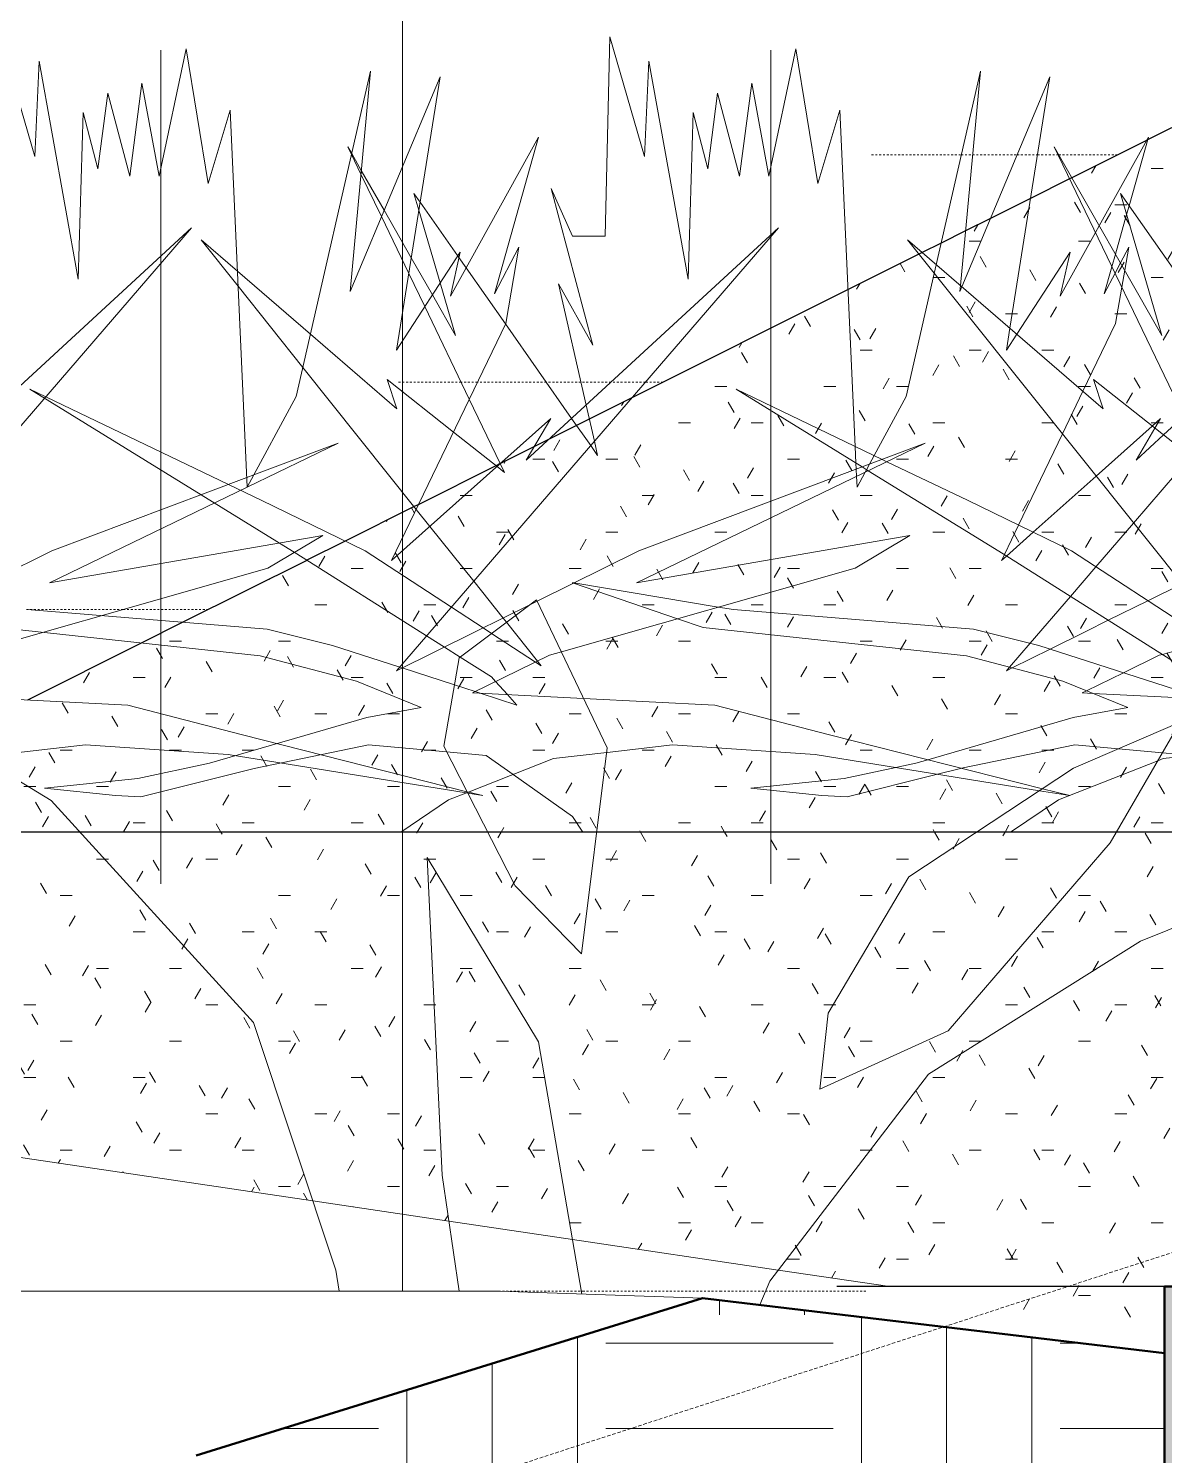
# Model space of a CAD drawing. Header units: inches. Extents: x -675 to 994, y 1246 to 1805.
# Drawn here: x -576.6 to -516.6, y 1287.3 to 1362.7 of the extents above; entities that cross this region are included whole.
import ezdxf

# ---------------------------------------------------------------- set-up
doc = ezdxf.new("R2010")
doc.units = ezdxf.units.IN
doc.header["$MEASUREMENT"] = 0
doc.linetypes.add('ALA - WALL BELOW', pattern=[0.28125, 0.1875, -0.09375])
doc.linetypes.add('Dash 1_16_', pattern=[0.125, 0.0625, -0.0625])
for name, color, linetype, lineweight in [('A-DETL', 90, 'Continuous', 13), ('A-WALL', 113, 'Continuous', 25), ('A-WALL-PATT', 111, 'Continuous', 50), ('C-TOPO', 7, 'Continuous', 13), ('C-TOPO-MINR', 7, 'Dash 1_16_', 13), ('L-PLNT', 71, 'Continuous', 13)]:
    doc.layers.add(name, color=color, linetype=linetype, lineweight=lineweight)
pattern_1 = [(0, (-18.091, 3444.242), (7.68, 1.92), [0.634, -5.126, 0.634, -5.126, -30.72]), (0, (-18.091, 3444.242), (7.68, 1.92), [-11.52, 0.634, -10.886, 0.634, -5.126, -13.44]), (0, (-18.091, 3444.242), (7.68, 1.92), [-28.8, 0.634, -3.206, 0.634, -8.966]), (120, (-15.211, 3445.202), (-5.5027688, 5.6910751), [0.634, -5.126, 0.634, -5.126, -30.72]), (120, (-15.211, 3445.202), (-5.5027688, 5.6910751), [-11.52, 0.634, -10.886, 0.634, -5.126, -13.44]), (120, (-15.211, 3445.202), (-5.5027688, 5.6910751), [-28.8, 0.634, -3.206, 0.634, -8.966]), (240, (-14.251, 3449.042), (-2.1772312, -7.6110751), [0.634, -5.126, 0.634, -5.126, -30.72]), (240, (-14.251, 3449.042), (-2.1772312, -7.6110751), [-11.52, 0.634, -10.886, 0.634, -5.126, -13.44]), (240, (-14.251, 3449.042), (-2.1772312, -7.6110751), [-28.8, 0.634, -3.206, 0.634, -8.966])]

# ---------------------------------------------------------------- blocks, each defined once
blk = doc.blocks.new('STRUCT_rvt-1-Section F')
at = {"layer": 'A-WALL-PATT', "lineweight": 9}
h = blk.add_hatch(dxfattribs=at)
h.set_pattern_fill('FP_1', color=253, style=0, pattern_type=2)
h.set_pattern_definition(pattern_1)
h.paths.add_polyline_path([(-586.578, 1320.24), (-478.578, 1320.24), (-478.578, 1376.24), (-586.578, 1322.24), (-586.578, 1321.136)], flags=0)
at = {"layer": 'A-WALL', "color": 79, "lineweight": 30}
for p, q in [((-508.589, 1361.234), (-517.469, 1356.794)), ((-517.524, 1356.767), (-521.467, 1354.795)), ((-521.585, 1354.736), (-523.647, 1353.705)), ((-525.763, 1352.647), (-527.084, 1351.987)), ((-528.374, 1351.342), (-529.376, 1350.841)), ((-529.549, 1350.755), (-533.285, 1348.886)), ((-551.653, 1339.703), (-551.879, 1339.589))]:
    blk.add_line(p, q, dxfattribs=at)
at = {"layer": 'A-WALL', "color": 27, "lineweight": 30}
for p, q in [((-517.469, 1356.794), (-517.524, 1356.767)), ((-521.467, 1354.795), (-521.585, 1354.736)), ((-523.647, 1353.705), (-525.763, 1352.647)), ((-527.084, 1351.987), (-528.374, 1351.342)), ((-529.376, 1350.841), (-529.549, 1350.755)), ((-533.285, 1348.886), (-544.704, 1343.177)), ((-546.952, 1342.053), (-547.622, 1341.718)), ((-549.064, 1340.997), (-549.851, 1340.603)), ((-551.879, 1339.589), (-555.959, 1337.549)), ((-556.204, 1337.427), (-559.847, 1335.605)), ((-561.874, 1334.592), (-568.417, 1331.321)), ((-570.612, 1330.223), (-576.623, 1327.217))]:
    blk.add_line(p, q, dxfattribs=at)
at = {"layer": 'A-WALL', "color": 47, "lineweight": 30}
for p, q in [((-544.704, 1343.177), (-546.952, 1342.053)), ((-547.622, 1341.718), (-549.064, 1340.997)), ((-549.851, 1340.603), (-551.633, 1339.712)), ((-555.959, 1337.549), (-556.204, 1337.427)), ((-559.847, 1335.605), (-561.868, 1334.595)), ((-568.417, 1331.321), (-570.612, 1330.223))]:
    blk.add_line(p, q, dxfattribs=at)
blk = doc.blocks.new('RPC Plant - Tropical - Agave -  4_-V7-Section F')
at = {"layer": 'L-PLNT', "color": 254}
for p, q in [((-567.964, 1352.157), (-583.446, 1334.194)), ((-579.115, 1341.872), (-567.964, 1352.157)), ((-560.208, 1340.782), (-565.012, 1338.461)), ((-564.663, 1339.106), (-560.208, 1340.782)), ((-575.332, 1335.094), (-565.038, 1338.965)), ((-565.023, 1338.456), (-575.462, 1333.413)), ((-575.462, 1333.413), (-561.02, 1335.906)), ((-561.02, 1335.906), (-563.919, 1334.175)), ((-581.834, 1331.878), (-575.332, 1335.094)), ((-563.919, 1334.175), (-569.038, 1332.725)), ((-569.038, 1332.725), (-580.057, 1329.577)), ((-579.019, 1327.338), (-571.325, 1326.95)), ((-571.325, 1326.95), (-565.261, 1325.379)), ((-565.261, 1325.379), (-553.409, 1322.377)), ((-573.551, 1324.854), (-579.15, 1324.201)), ((-566.029, 1324.34), (-573.551, 1324.854)), ((-553.453, 1322.308), (-566.029, 1324.34))]:
    blk.add_line(p, q, dxfattribs=at)
at = {"layer": 'L-PLNT', "color": 9}
for p, q in [((-565.038, 1338.965), (-564.663, 1339.106)), ((-553.409, 1322.377), (-553.329, 1322.356)), ((-553.329, 1322.356), (-552.581, 1322.167)), ((-553.366, 1322.294), (-553.453, 1322.308)), ((-552.581, 1322.167), (-553.366, 1322.294))]:
    blk.add_line(p, q, dxfattribs=at)
blk = doc.blocks.new('RPC Plant - Tropical - Agave -  4_-V8-Section F')
at = {"layer": 'L-PLNT', "color": 9}
for p, q in [((-546.116, 1351.715), (-545.867, 1362.24)), ((-545.867, 1362.24), (-544.032, 1355.917)), ((-537.464, 1354.872), (-536.042, 1361.594)), ((-537.373, 1356.811), (-537.373, 1361.532)), ((-537.373, 1361.532), (-537.373, 1360.029)), ((-536.042, 1361.594), (-534.879, 1354.484)), ((-544.032, 1355.917), (-543.799, 1360.947)), ((-543.799, 1360.947), (-541.73, 1349.442)), ((-537.373, 1355.303), (-537.373, 1361.464)), ((-537.373, 1361.464), (-537.373, 1355.303)), ((-537.373, 1353.579), (-537.373, 1361.077)), ((-537.373, 1361.077), (-537.373, 1351.78)), ((-537.373, 1355.303), (-537.373, 1360.689)), ((-537.373, 1360.689), (-537.373, 1355.518)), ((-537.373, 1355.303), (-537.373, 1360.172)), ((-537.373, 1360.172), (-537.373, 1355.303)), ((-537.373, 1355.303), (-537.373, 1360.042)), ((-537.373, 1360.042), (-537.373, 1356.811)), ((-537.373, 1337.938), (-537.373, 1360.042)), ((-537.373, 1360.042), (-537.373, 1356.655)), ((-537.373, 1360.029), (-537.373, 1358.573)), ((-528.634, 1350.201), (-526.297, 1360.429)), ((-526.297, 1360.429), (-527.354, 1349.096)), ((-527.281, 1349.034), (-522.624, 1360.114)), ((-522.624, 1360.114), (-524.742, 1346.844)), ((-540.696, 1355.259), (-540.179, 1359.267)), ((-540.179, 1359.267), (-539.016, 1354.872)), ((-539.016, 1354.872), (-538.369, 1359.784)), ((-538.369, 1359.784), (-537.464, 1354.872)), ((-537.373, 1358.573), (-537.373, 1357.207)), ((-541.73, 1349.442), (-541.472, 1358.233)), ((-541.472, 1358.233), (-540.696, 1355.259)), ((-534.879, 1354.484), (-533.716, 1358.362)), ((-533.716, 1358.362), (-532.909, 1340.605)), ((-537.373, 1355.303), (-537.373, 1357.328)), ((-537.373, 1357.328), (-537.373, 1355.303)), ((-537.373, 1357.207), (-537.373, 1355.98)), ((-559.699, 1356.423), (-559.498, 1356.071)), ((-559.508, 1356.026), (-559.699, 1356.423)), ((-537.373, 1356.655), (-537.373, 1353.39)), ((-520.019, 1352.262), (-517.428, 1356.94)), ((-517.428, 1356.94), (-518.448, 1353.313)), ((-537.373, 1351.78), (-537.373, 1356.165)), ((-537.373, 1356.165), (-537.373, 1351.78)), ((-537.373, 1355.98), (-537.373, 1354.935)), ((-537.373, 1355.518), (-537.373, 1355.303)), ((-557.927, 1352.742), (-559.009, 1354.989)), ((-558.991, 1355.184), (-557.787, 1353.077)), ((-537.373, 1354.935), (-537.373, 1354.119)), ((-548.969, 1354.225), (-547.842, 1351.713)), ((-546.772, 1345.952), (-548.969, 1354.225)), ((-537.373, 1354.119), (-537.373, 1353.579)), ((-555.884, 1353.504), (-553.912, 1350.69)), ((-537.373, 1342.203), (-537.373, 1353.708)), ((-537.373, 1353.708), (-537.373, 1330.828)), ((-537.373, 1353.39), (-537.373, 1350.373)), ((-554.823, 1349.242), (-555.95, 1353.086)), ((-518.579, 1352.848), (-519.164, 1350.766)), ((-547.842, 1351.713), (-546.116, 1351.715)), ((-522.082, 1348.538), (-520.22, 1351.899)), ((-537.373, 1351.682), (-537.373, 1345.565)), ((-537.373, 1345.565), (-537.373, 1351.682)), ((-537.373, 1351.682), (-537.373, 1342.748)), ((-518.896, 1350.298), (-518.462, 1351.123)), ((-518.462, 1351.123), (-518.673, 1349.907)), ((-556.352, 1350.567), (-555.234, 1348.61)), ((-553.833, 1350.578), (-553.455, 1350.038)), ((-537.373, 1350.373), (-537.373, 1347.725)), ((-524.38, 1346.532), (-521.564, 1350.865)), ((-521.564, 1350.865), (-522.082, 1348.538)), ((-565.533, 1349.854), (-561.678, 1346.528)), ((-555.639, 1347.987), (-556.484, 1349.742)), ((-530.225, 1343.238), (-528.739, 1349.741)), ((-519.353, 1350.097), (-519.755, 1348.667)), ((-519.755, 1348.667), (-519.185, 1349.749)), ((-562.078, 1344.78), (-565.497, 1349.061)), ((-548.582, 1349.184), (-546.772, 1345.952)), ((-547.12, 1342.79), (-548.582, 1349.184)), ((-537.373, 1330.828), (-537.373, 1349.313)), ((-537.373, 1349.313), (-537.373, 1328.76)), ((-518.83, 1349.01), (-519.161, 1347.102)), ((-537.373, 1347.725), (-537.373, 1345.571)), ((-551.378, 1347.076), (-547.882, 1342.087)), ((-537.373, 1345.694), (-537.373, 1346.599)), ((-537.373, 1346.599), (-537.373, 1342.203)), ((-519.161, 1347.102), (-520.885, 1343.517)), ((-537.373, 1344.843), (-537.373, 1345.694)), ((-537.373, 1345.571), (-537.373, 1344.034)), ((-537.373, 1344.098), (-537.373, 1344.843)), ((-537.373, 1343.512), (-537.373, 1344.098)), ((-537.373, 1344.034), (-537.373, 1343.238)), ((-537.373, 1343.138), (-537.373, 1343.512)), ((-551.65, 1339.697), (-553.289, 1343.103)), ((-537.373, 1343.238), (-537.373, 1343.029)), ((-537.373, 1343.029), (-537.373, 1343.138)), ((-531.908, 1340.125), (-530.225, 1343.238)), ((-537.373, 1342.498), (-537.373, 1337.938)), ((-517.221, 1341.682), (-516.782, 1342.074)), ((-516.782, 1342.074), (-517.078, 1341.569)), ((-516.627, 1341.212), (-515.553, 1342.202)), ((-554.124, 1341.366), (-551.822, 1339.544)), ((-521.968, 1341.265), (-524.283, 1336.45)), ((-546.878, 1340.655), (-546.513, 1340.135)), ((-546.513, 1340.135), (-546.683, 1340.88)), ((-532.868, 1339.721), (-532.854, 1339.41)), ((-532.837, 1339.029), (-532.811, 1338.455)), ((-532.811, 1338.455), (-532.382, 1339.248)), ((-523.507, 1336.073), (-520.187, 1339.035)), ((-555.367, 1336.38), (-556.088, 1337.282)), ((-518.206, 1336.556), (-520.196, 1334.247)), ((-537.373, 1331.733), (-537.373, 1335.179)), ((-537.373, 1335.179), (-537.373, 1331.086)), ((-525.033, 1334.89), (-525.184, 1334.577)), ((-525.184, 1334.577), (-524.916, 1334.816)), ((-551.505, 1331.546), (-553.056, 1333.486)), ((-517.455, 1332.459), (-515.647, 1333.353)), ((-521.541, 1332.686), (-523.67, 1330.216)), ((-554.235, 1332.118), (-552.56, 1331.024)), ((-537.373, 1328.76), (-537.373, 1331.733)), ((-520.735, 1330.836), (-519.543, 1331.426)), ((-552.109, 1330.73), (-549.793, 1329.218)), ((-549.687, 1329.27), (-551.325, 1331.319)), ((-537.373, 1331.086), (-537.373, 1331.345)), ((-537.373, 1331.345), (-537.373, 1328.256)), ((-522.608, 1329.908), (-520.735, 1330.836)), ((-554.604, 1330.012), (-555.541, 1330.603)), ((-552.121, 1328.445), (-553.77, 1329.485)), ((-549.793, 1329.218), (-549.486, 1329.018)), ((-549.486, 1329.018), (-549.687, 1329.27)), ((-516.853, 1329.577), (-518.743, 1328.656)), ((-516.687, 1329.624), (-516.853, 1329.577)), ((-556.963, 1328.953), (-556.828, 1328.909)), ((-551.896, 1328.194), (-552.121, 1328.445)), ((-524.761, 1328.951), (-524.925, 1328.76)), ((-524.925, 1328.76), (-524.616, 1328.913)), ((-554.072, 1328.017), (-552.983, 1327.664)), ((-552.983, 1327.664), (-552.71, 1327.575)), ((-551.275, 1327.503), (-551.896, 1328.194)), ((-537.373, 1328.256), (-537.373, 1325.786)), ((-520.696, 1327.705), (-520.918, 1327.596)), ((-552.71, 1327.575), (-550.779, 1326.95)), ((-550.779, 1326.95), (-551.275, 1327.503)), ((-520.918, 1327.596), (-520.359, 1327.568)), ((-537.373, 1325.786), (-537.373, 1325.011)), ((-537.373, 1325.011), (-537.373, 1323.589)), ((-552.391, 1324.284), (-554.487, 1324.477)), ((-550.972, 1323.284), (-552.391, 1324.284)), ((-516.928, 1324.008), (-522.176, 1321.943)), ((-516.643, 1324.12), (-516.928, 1324.008)), ((-515.173, 1324.291), (-516.643, 1324.12)), ((-547.836, 1321.074), (-550.972, 1323.284)), ((-537.373, 1323.589), (-537.373, 1317.513)), ((-537.373, 1321.89), (-537.373, 1323.165)), ((-537.373, 1323.165), (-537.373, 1322.531)), ((-537.373, 1322.531), (-537.373, 1320.24)), ((-537.373, 1320.24), (-537.373, 1321.89)), ((-522.176, 1321.943), (-524.704, 1320.24)), ((-547.287, 1320.24), (-547.836, 1321.074)), ((-537.373, 1317.513), (-537.373, 1319.328))]:
    blk.add_line(p, q, dxfattribs=at)
at = {"layer": 'L-PLNT', "color": 254}
for p, q in [((-559.009, 1354.989), (-559.508, 1356.026)), ((-559.498, 1356.071), (-558.991, 1355.184)), ((-537.373, 1351.78), (-537.373, 1355.303)), ((-537.373, 1355.303), (-537.373, 1354.574)), ((-537.373, 1351.899), (-537.373, 1355.303)), ((-537.373, 1355.303), (-537.373, 1351.899)), ((-537.373, 1351.78), (-537.373, 1355.303)), ((-537.373, 1355.303), (-537.373, 1351.78)), ((-537.373, 1352.803), (-537.373, 1355.303)), ((-537.373, 1355.303), (-537.373, 1352.803)), ((-537.373, 1351.78), (-537.373, 1355.303)), ((-537.373, 1351.78), (-537.373, 1355.001)), ((-537.373, 1355.001), (-537.373, 1351.982)), ((-537.373, 1354.574), (-537.373, 1351.78)), ((-555.95, 1353.086), (-556.208, 1353.967)), ((-556.208, 1353.967), (-555.884, 1353.504)), ((-518.448, 1353.313), (-518.579, 1352.848)), ((-556.484, 1349.742), (-557.927, 1352.742)), ((-557.787, 1353.077), (-556.352, 1350.567)), ((-537.373, 1351.982), (-537.373, 1351.78)), ((-537.373, 1351.78), (-537.373, 1351.682)), ((-537.373, 1351.682), (-537.373, 1351.78)), ((-537.373, 1351.682), (-537.373, 1351.78)), ((-537.373, 1351.78), (-537.373, 1351.682)), ((-537.373, 1351.682), (-537.373, 1351.78)), ((-537.373, 1351.78), (-537.373, 1351.682)), ((-537.373, 1351.682), (-537.373, 1351.78)), ((-537.373, 1351.78), (-537.373, 1351.682)), ((-537.373, 1351.682), (-537.373, 1351.78)), ((-537.373, 1351.78), (-537.373, 1351.682)), ((-520.22, 1351.899), (-520.019, 1352.262)), ((-565.497, 1349.061), (-567.455, 1351.511)), ((-567.455, 1351.511), (-565.533, 1349.854)), ((-537.373, 1348.667), (-537.373, 1351.682)), ((-537.373, 1351.682), (-537.373, 1348.667)), ((-537.373, 1347.891), (-537.373, 1351.682)), ((-537.373, 1351.682), (-537.373, 1347.891)), ((-537.373, 1342.748), (-537.373, 1351.682)), ((-537.373, 1346.842), (-537.373, 1351.682)), ((-537.373, 1351.682), (-537.373, 1349.057)), ((-553.896, 1350.669), (-553.833, 1350.578)), ((-537.373, 1342.748), (-537.373, 1350.477)), ((-537.373, 1350.477), (-537.373, 1344.03)), ((-519.164, 1350.766), (-519.353, 1350.097)), ((-519.185, 1349.749), (-518.896, 1350.298)), ((-553.455, 1350.038), (-551.378, 1347.076)), ((-528.739, 1349.741), (-528.634, 1350.201)), ((-518.673, 1349.907), (-518.83, 1349.01)), ((-554.011, 1346.469), (-554.823, 1349.242)), ((-537.373, 1349.057), (-537.373, 1346.842)), ((-537.373, 1346.842), (-537.373, 1348.796)), ((-537.373, 1348.796), (-537.373, 1346.842)), ((-527.354, 1349.096), (-527.382, 1348.796)), ((-527.382, 1348.796), (-527.281, 1349.034)), ((-553.289, 1343.103), (-555.639, 1347.987)), ((-555.234, 1348.61), (-554.011, 1346.469)), ((-561.678, 1346.528), (-557.113, 1342.591)), ((-524.742, 1346.844), (-524.925, 1345.694)), ((-524.925, 1345.694), (-524.38, 1346.532)), ((-556.088, 1337.282), (-562.078, 1344.78)), ((-537.373, 1344.897), (-537.373, 1343.861)), ((-562.397, 1334.929), (-576.503, 1343.625)), ((-576.503, 1343.625), (-564.286, 1337.762)), ((-557.113, 1342.591), (-557.63, 1344.142)), ((-557.63, 1344.142), (-554.124, 1341.366)), ((-537.373, 1344.03), (-537.373, 1343.462)), ((-537.373, 1343.861), (-537.373, 1342.748)), ((-537.373, 1343.462), (-537.373, 1342.874)), ((-520.885, 1343.517), (-521.968, 1341.265)), ((-546.683, 1340.88), (-547.12, 1342.79)), ((-537.373, 1342.874), (-537.373, 1342.748)), ((-537.373, 1342.498), (-537.373, 1342.748)), ((-537.373, 1342.748), (-537.373, 1342.498)), ((-537.373, 1342.498), (-537.373, 1342.748)), ((-537.373, 1342.748), (-537.373, 1342.498)), ((-537.373, 1342.748), (-537.373, 1342.498)), ((-547.882, 1342.087), (-546.878, 1340.655)), ((-537.373, 1339.747), (-537.373, 1342.498)), ((-537.373, 1342.498), (-537.373, 1341.776)), ((-537.373, 1339.101), (-537.373, 1342.498)), ((-537.373, 1342.498), (-537.373, 1342.269)), ((-537.373, 1342.269), (-537.373, 1341.651)), ((-537.373, 1337.711), (-537.373, 1341.809)), ((-537.373, 1341.776), (-537.373, 1340.158)), ((-537.373, 1341.651), (-537.373, 1341.022)), ((-520.187, 1339.035), (-517.221, 1341.682)), ((-517.078, 1341.569), (-518.074, 1339.877)), ((-518.074, 1339.877), (-516.627, 1341.212)), ((-537.373, 1341.022), (-537.373, 1340.386)), ((-532.909, 1340.605), (-532.868, 1339.721)), ((-551.425, 1339.23), (-551.65, 1339.697)), ((-537.373, 1340.386), (-537.373, 1339.747)), ((-537.373, 1340.158), (-537.373, 1339.101)), ((-532.312, 1339.378), (-532.151, 1339.675)), ((-532.151, 1339.675), (-531.908, 1340.125)), ((-515.18, 1340.067), (-518.206, 1336.556)), ((-551.822, 1339.544), (-551.425, 1339.23)), ((-532.853, 1339.394), (-532.837, 1339.029)), ((-532.382, 1339.248), (-532.312, 1339.378)), ((-564.286, 1337.762), (-558.794, 1335.094)), ((-537.373, 1337.936), (-537.373, 1337.711)), ((-537.373, 1336.837), (-537.373, 1337.711)), ((-537.373, 1337.711), (-537.373, 1336.837)), ((-537.373, 1336.837), (-537.373, 1335.086)), ((-537.373, 1335.086), (-537.373, 1336.837)), ((-553.056, 1333.486), (-555.367, 1336.38)), ((-524.283, 1336.45), (-525.029, 1334.898)), ((-524.916, 1334.816), (-523.507, 1336.073)), ((-555.541, 1330.603), (-562.397, 1334.929)), ((-558.794, 1335.094), (-554.235, 1332.118)), ((-537.373, 1332.913), (-537.373, 1333.636)), ((-520.196, 1334.247), (-521.541, 1332.686)), ((-537.373, 1331.831), (-537.373, 1332.913)), ((-519.543, 1331.426), (-517.455, 1332.459)), ((-576.633, 1331.991), (-563.964, 1330.957)), ((-551.33, 1331.326), (-551.505, 1331.546)), ((-537.373, 1330.661), (-537.373, 1331.831)), ((-537.373, 1331.642), (-537.373, 1330.661)), ((-564.331, 1329.546), (-578.243, 1331.046)), ((-563.964, 1330.957), (-560.508, 1330.101)), ((-552.56, 1331.024), (-552.109, 1330.73)), ((-537.373, 1330.661), (-537.373, 1329.794)), ((-537.373, 1329.794), (-537.373, 1330.661)), ((-560.508, 1330.101), (-556.963, 1328.953)), ((-553.77, 1329.485), (-554.604, 1330.012)), ((-523.67, 1330.216), (-524.761, 1328.951)), ((-524.616, 1328.913), (-522.608, 1329.908)), ((-514.201, 1330.334), (-516.687, 1329.624)), ((-559.249, 1328.213), (-564.331, 1329.546)), ((-537.373, 1327.643), (-537.373, 1329.224)), ((-556.828, 1328.909), (-554.072, 1328.017)), ((-518.743, 1328.656), (-520.696, 1327.705)), ((-555.821, 1326.821), (-559.249, 1328.213)), ((-537.373, 1326.185), (-537.373, 1327.643)), ((-537.373, 1327.261), (-537.373, 1326.707)), ((-520.359, 1327.568), (-514.467, 1327.27)), ((-567.015, 1323.877), (-558.696, 1326.299)), ((-558.696, 1326.299), (-555.821, 1326.821)), ((-537.373, 1326.707), (-537.373, 1326.185)), ((-537.373, 1324.5), (-537.373, 1326.185)), ((-537.373, 1326.185), (-537.373, 1324.5)), ((-537.373, 1324.5), (-537.373, 1325.827)), ((-558.615, 1324.858), (-564.642, 1323.603)), ((-554.487, 1324.477), (-558.615, 1324.858)), ((-570.792, 1323.07), (-567.015, 1323.877)), ((-537.373, 1324.364), (-537.373, 1324.5)), ((-537.373, 1324.5), (-537.373, 1324.364)), ((-537.373, 1324.364), (-537.373, 1324.5)), ((-537.373, 1324.459), (-537.373, 1324.364)), ((-564.642, 1323.603), (-570.631, 1322.113)), ((-537.373, 1322.714), (-537.373, 1323.148)), ((-537.373, 1323.148), (-537.373, 1322.665)), ((-575.728, 1322.555), (-570.792, 1323.07)), ((-571.979, 1322.167), (-575.728, 1322.555)), ((-537.373, 1322.665), (-537.373, 1322.714)), ((-537.373, 1322.665), (-537.373, 1322.589)), ((-537.373, 1322.446), (-537.373, 1322.665)), ((-537.373, 1320.447), (-537.373, 1322.446)), ((-570.631, 1322.113), (-571.979, 1322.167)), ((-537.373, 1320.24), (-537.373, 1320.447))]:
    blk.add_line(p, q, dxfattribs=at)
blk = doc.blocks.new('RPC Plant - Tropical - Agave -  4_-V9-Section F')
at = {"layer": 'L-PLNT', "color": 9}
for p, q in [((-578.071, 1362.24), (-576.237, 1355.917)), ((-569.669, 1354.872), (-568.247, 1361.594)), ((-569.578, 1356.811), (-569.578, 1361.532)), ((-569.578, 1361.532), (-569.578, 1360.029)), ((-568.247, 1361.594), (-567.084, 1354.484)), ((-576.237, 1355.917), (-576.003, 1360.947)), ((-576.003, 1360.947), (-573.935, 1349.442)), ((-569.578, 1361.464), (-569.578, 1355.303)), ((-569.578, 1355.303), (-569.578, 1361.464)), ((-569.578, 1353.579), (-569.578, 1361.077)), ((-569.578, 1361.077), (-569.578, 1345.565)), ((-569.578, 1355.303), (-569.578, 1360.689)), ((-569.578, 1360.689), (-569.578, 1355.518)), ((-569.578, 1355.303), (-569.578, 1360.172)), ((-569.578, 1360.172), (-569.578, 1355.303)), ((-569.578, 1355.303), (-569.578, 1360.042)), ((-569.578, 1360.042), (-569.578, 1356.811)), ((-569.578, 1337.938), (-569.578, 1360.042)), ((-569.578, 1360.042), (-569.578, 1356.655)), ((-569.578, 1360.029), (-569.578, 1358.573)), ((-562.43, 1343.238), (-558.502, 1360.429)), ((-558.502, 1360.429), (-559.586, 1348.796)), ((-559.586, 1348.796), (-554.829, 1360.114)), ((-554.829, 1360.114), (-557.13, 1345.694)), ((-572.901, 1355.259), (-572.384, 1359.267)), ((-572.384, 1359.267), (-571.22, 1354.872)), ((-571.22, 1354.872), (-570.574, 1359.784)), ((-570.574, 1359.784), (-569.669, 1354.872)), ((-569.578, 1358.573), (-569.578, 1357.207)), ((-573.935, 1349.442), (-573.676, 1358.233)), ((-573.676, 1358.233), (-572.901, 1355.259)), ((-567.084, 1354.484), (-565.92, 1358.362)), ((-565.92, 1358.362), (-565.015, 1338.455)), ((-569.578, 1355.303), (-569.578, 1357.328)), ((-569.578, 1357.328), (-569.578, 1355.303)), ((-569.578, 1357.207), (-569.578, 1355.98)), ((-569.578, 1356.655), (-569.578, 1353.39)), ((-554.286, 1348.538), (-549.632, 1356.94)), ((-549.632, 1356.94), (-551.959, 1348.667)), ((-569.578, 1345.565), (-569.578, 1356.165)), ((-569.578, 1356.165), (-569.578, 1337.938)), ((-569.578, 1355.98), (-569.578, 1354.935)), ((-569.578, 1355.518), (-569.578, 1355.303)), ((-569.578, 1354.935), (-569.578, 1354.119)), ((-569.578, 1354.119), (-569.578, 1353.579)), ((-569.578, 1342.203), (-569.578, 1353.708)), ((-569.578, 1353.708), (-569.578, 1330.828)), ((-569.578, 1353.39), (-569.578, 1350.373)), ((-536.964, 1352.157), (-557.13, 1328.76)), ((-550.279, 1339.877), (-536.964, 1352.157)), ((-551.959, 1348.667), (-550.667, 1351.123)), ((-550.667, 1351.123), (-551.366, 1347.102)), ((-569.578, 1350.373), (-569.578, 1347.725)), ((-557.13, 1345.694), (-553.769, 1350.865)), ((-553.769, 1350.865), (-554.286, 1348.538)), ((-569.578, 1330.828), (-569.578, 1349.313)), ((-569.578, 1349.313), (-569.578, 1328.76)), ((-569.578, 1347.725), (-569.578, 1345.571)), ((-569.578, 1345.694), (-569.578, 1346.599)), ((-569.578, 1346.599), (-569.578, 1342.203)), ((-551.366, 1347.102), (-557.388, 1334.577)), ((-569.578, 1344.843), (-569.578, 1345.694)), ((-569.578, 1345.571), (-569.578, 1344.034)), ((-569.578, 1344.098), (-569.578, 1344.843)), ((-569.578, 1343.512), (-569.578, 1344.098)), ((-569.578, 1344.034), (-569.578, 1343.238)), ((-569.578, 1343.138), (-569.578, 1343.512)), ((-569.578, 1343.238), (-569.578, 1343.029)), ((-569.578, 1343.029), (-569.578, 1343.138)), ((-565.015, 1338.455), (-562.43, 1343.238)), ((-557.388, 1334.577), (-548.986, 1342.074)), ((-548.986, 1342.074), (-550.279, 1339.877)), ((-529.208, 1340.782), (-544.462, 1333.413)), ((-544.332, 1335.094), (-529.208, 1340.782)), ((-544.462, 1333.413), (-530.02, 1335.906)), ((-530.02, 1335.906), (-532.919, 1334.175)), ((-569.578, 1331.733), (-569.578, 1335.179)), ((-569.578, 1335.179), (-569.578, 1331.086)), ((-549.695, 1332.441), (-544.332, 1335.094)), ((-532.919, 1334.175), (-538.038, 1332.725)), ((-552.94, 1330.836), (-550.087, 1332.247)), ((-550.087, 1332.247), (-549.707, 1332.435)), ((-538.038, 1332.725), (-548.426, 1329.757)), ((-569.578, 1328.76), (-569.578, 1331.733)), ((-569.578, 1331.086), (-569.578, 1331.345)), ((-569.578, 1331.345), (-569.578, 1328.256)), ((-557.13, 1328.76), (-552.94, 1330.836)), ((-549.057, 1329.577), (-553.123, 1327.596)), ((-548.426, 1329.757), (-549.057, 1329.577)), ((-569.578, 1328.256), (-569.578, 1325.786)), ((-553.123, 1327.596), (-547.251, 1327.3)), ((-547.251, 1327.3), (-540.325, 1326.95)), ((-540.325, 1326.95), (-534.261, 1325.379)), ((-569.578, 1325.786), (-569.578, 1325.011)), ((-534.261, 1325.379), (-523.024, 1322.532)), ((-569.578, 1325.011), (-569.578, 1323.589)), ((-542.551, 1324.854), (-546.009, 1324.451)), ((-535.029, 1324.34), (-542.551, 1324.854)), ((-548.847, 1324.12), (-553.387, 1322.334)), ((-546.031, 1324.448), (-548.847, 1324.12)), ((-523.185, 1322.426), (-535.029, 1324.34)), ((-569.578, 1323.589), (-569.578, 1317.513)), ((-569.578, 1321.89), (-569.578, 1323.165)), ((-569.578, 1323.165), (-569.578, 1322.531)), ((-569.578, 1322.531), (-569.578, 1320.24)), ((-553.387, 1322.334), (-554.38, 1321.943)), ((-521.581, 1322.167), (-523.185, 1322.426)), ((-523.024, 1322.532), (-521.581, 1322.167)), ((-569.578, 1317.513), (-569.578, 1321.89)), ((-554.38, 1321.943), (-556.908, 1320.24))]:
    blk.add_line(p, q, dxfattribs=at)
at = {"layer": 'L-PLNT', "color": 254}
for p, q in [((-569.578, 1348.667), (-569.578, 1355.303)), ((-569.578, 1355.303), (-569.578, 1354.574)), ((-569.578, 1351.899), (-569.578, 1355.303)), ((-569.578, 1355.303), (-569.578, 1351.899)), ((-569.578, 1347.891), (-569.578, 1355.303)), ((-569.578, 1355.303), (-569.578, 1347.891)), ((-569.578, 1352.803), (-569.578, 1355.303)), ((-569.578, 1355.303), (-569.578, 1352.803)), ((-569.578, 1350.669), (-569.578, 1355.303)), ((-569.578, 1355.001), (-569.578, 1351.982)), ((-569.578, 1350.669), (-569.578, 1355.001)), ((-569.578, 1354.574), (-569.578, 1348.667)), ((-569.578, 1351.982), (-569.578, 1350.669)), ((-569.578, 1350.285), (-569.578, 1350.669)), ((-569.578, 1350.669), (-569.578, 1350.285)), ((-569.578, 1350.285), (-569.578, 1350.669)), ((-569.578, 1350.285), (-569.578, 1350.477)), ((-569.578, 1350.477), (-569.578, 1350.285)), ((-569.578, 1340.302), (-569.578, 1350.285)), ((-569.578, 1350.285), (-569.578, 1344.03)), ((-569.578, 1340.302), (-569.578, 1350.285)), ((-569.578, 1350.285), (-569.578, 1349.057)), ((-569.578, 1340.302), (-569.578, 1350.285)), ((-569.578, 1349.057), (-569.578, 1346.319)), ((-569.578, 1348.796), (-569.578, 1340.302)), ((-569.578, 1340.302), (-569.578, 1348.796)), ((-569.578, 1346.319), (-569.578, 1343.861)), ((-569.578, 1344.03), (-569.578, 1343.462)), ((-569.578, 1343.861), (-569.578, 1341.776)), ((-569.578, 1343.462), (-569.578, 1342.874)), ((-569.578, 1342.874), (-569.578, 1342.269)), ((-569.578, 1342.269), (-569.578, 1341.651)), ((-569.578, 1341.776), (-569.578, 1340.302)), ((-569.578, 1341.651), (-569.578, 1341.022)), ((-569.578, 1341.022), (-569.578, 1340.386)), ((-569.578, 1340.386), (-569.578, 1340.302)), ((-569.578, 1339.356), (-569.578, 1340.302)), ((-569.578, 1340.302), (-569.578, 1339.356)), ((-569.578, 1339.356), (-569.578, 1340.302)), ((-569.578, 1340.302), (-569.578, 1340.158)), ((-569.578, 1339.356), (-569.578, 1340.302)), ((-569.578, 1340.302), (-569.578, 1339.747)), ((-569.578, 1339.747), (-569.578, 1340.302)), ((-569.578, 1340.158), (-569.578, 1339.356)), ((-569.578, 1339.356), (-569.578, 1339.489)), ((-569.578, 1339.489), (-569.578, 1339.356)), ((-569.578, 1339.101), (-569.578, 1339.356)), ((-569.578, 1339.356), (-569.578, 1339.101)), ((-569.578, 1337.258), (-569.578, 1339.356)), ((-569.578, 1339.356), (-569.578, 1337.258)), ((-569.578, 1337.258), (-569.578, 1339.356)), ((-569.578, 1339.356), (-569.578, 1337.258)), ((-569.578, 1337.258), (-569.578, 1339.356)), ((-569.578, 1336.255), (-569.578, 1337.258)), ((-569.578, 1337.258), (-569.578, 1336.255)), ((-569.578, 1336.255), (-569.578, 1337.258)), ((-569.578, 1337.258), (-569.578, 1336.255)), ((-569.578, 1336.255), (-569.578, 1337.258)), ((-569.578, 1335.086), (-569.578, 1336.255)), ((-569.578, 1336.255), (-569.578, 1335.086)), ((-569.578, 1334.429), (-569.578, 1336.255)), ((-569.578, 1336.255), (-569.578, 1334.429)), ((-569.578, 1334.429), (-569.578, 1336.255)), ((-569.578, 1332.571), (-569.578, 1334.429)), ((-569.578, 1334.429), (-569.578, 1332.896)), ((-569.578, 1332.571), (-569.578, 1334.429)), ((-569.578, 1332.896), (-569.578, 1332.571)), ((-569.578, 1331.415), (-569.578, 1332.571)), ((-569.578, 1332.571), (-569.578, 1331.415)), ((-569.578, 1331.591), (-569.578, 1332.571)), ((-569.578, 1331.415), (-569.578, 1331.591)), ((-569.578, 1330.112), (-569.578, 1331.415)), ((-569.578, 1331.415), (-569.578, 1330.112)), ((-569.578, 1330.112), (-569.578, 1331.415)), ((-569.578, 1329.794), (-569.578, 1330.112)), ((-569.578, 1330.112), (-569.578, 1329.794)), ((-569.578, 1327.643), (-569.578, 1330.112)), ((-569.578, 1328.372), (-569.578, 1326.707)), ((-569.578, 1328.211), (-569.578, 1328.372)), ((-569.578, 1326.497), (-569.578, 1327.643)), ((-569.578, 1327.051), (-569.578, 1327.233)), ((-569.578, 1326.497), (-569.578, 1327.051)), ((-569.578, 1326.707), (-569.578, 1326.497)), ((-569.578, 1325.827), (-569.578, 1326.497)), ((-569.578, 1326.497), (-569.578, 1324.583)), ((-569.578, 1324.583), (-569.578, 1326.497)), ((-569.578, 1324.583), (-569.578, 1325.827)), ((-569.578, 1324.364), (-569.578, 1324.583)), ((-569.578, 1324.583), (-569.578, 1324.364)), ((-569.578, 1324.364), (-569.578, 1324.583)), ((-569.578, 1324.493), (-569.578, 1324.364)), ((-569.578, 1323.33), (-569.578, 1324.493)), ((-569.578, 1322.375), (-569.578, 1323.33)), ((-569.578, 1322.714), (-569.578, 1323.148)), ((-569.578, 1323.148), (-569.578, 1322.375)), ((-569.578, 1322.375), (-569.578, 1322.714)), ((-569.578, 1322.096), (-569.578, 1322.375)), ((-569.578, 1322.375), (-569.578, 1321.89)), ((-569.578, 1320.447), (-569.578, 1322.375)), ((-569.578, 1320.24), (-569.578, 1322.096)), ((-569.578, 1321.89), (-569.578, 1320.24)), ((-569.578, 1320.24), (-569.578, 1320.447))]:
    blk.add_line(p, q, dxfattribs=at)
blk = doc.blocks.new('RPC Plant - Tropical - Honey Myrtle - 4_5_-4029999-Section F')
at = {"layer": 'L-PLNT', "color": 9}
for p, q in [((-556.809, 1364.806), (-556.809, 1359.026)), ((-556.81, 1349.923), (-556.81, 1363.106)), ((-556.809, 1359.026), (-556.809, 1349.506)), ((-556.81, 1351.546), (-556.81, 1356.646)), ((-556.81, 1356.646), (-556.81, 1350.186)), ((-556.809, 1336.927), (-556.81, 1351.546)), ((-556.809, 1336.927), (-556.81, 1350.186)), ((-556.81, 1344.746), (-556.81, 1349.923)), ((-556.809, 1349.506), (-556.809, 1350.186)), ((-556.809, 1350.186), (-556.809, 1346.786)), ((-556.809, 1342.026), (-556.809, 1347.915)), ((-556.809, 1347.915), (-556.809, 1337.267)), ((-556.809, 1346.786), (-556.809, 1346.106)), ((-556.809, 1346.106), (-556.809, 1338.286)), ((-556.809, 1326.83), (-556.81, 1344.746)), ((-556.81, 1344.746), (-556.809, 1332.847)), ((-556.81, 1344.746), (-556.809, 1336.927)), ((-556.809, 1326.727), (-556.809, 1342.026)), ((-556.809, 1333.527), (-556.809, 1341.686)), ((-556.809, 1341.686), (-556.809, 1337.607)), ((-556.809, 1338.286), (-556.809, 1336.927)), ((-556.809, 1337.607), (-556.809, 1325.707)), ((-556.809, 1337.267), (-556.809, 1332.847)), ((-556.809, 1336.927), (-556.809, 1334.547)), ((-556.809, 1332.847), (-556.809, 1336.927)), ((-556.809, 1334.547), (-556.809, 1329.723)), ((-556.809, 1325.364), (-556.809, 1334.207)), ((-556.809, 1334.207), (-556.809, 1333.527)), ((-556.809, 1333.527), (-556.809, 1329.447)), ((-556.809, 1320.947), (-556.809, 1333.527)), ((-556.809, 1326.727), (-556.809, 1332.847)), ((-549.741, 1332.507), (-553.821, 1329.447)), ((-546.001, 1324.687), (-549.741, 1332.507)), ((-556.809, 1329.723), (-556.809, 1329.447)), ((-556.809, 1329.447), (-556.809, 1325.016)), ((-556.809, 1321.627), (-556.809, 1329.447)), ((-553.821, 1329.447), (-554.64, 1324.777)), ((-575.363, 1321.904), (-582.305, 1326.116)), ((-556.809, 1318.497), (-556.809, 1326.83)), ((-556.809, 1320.947), (-556.809, 1325.707)), ((-556.809, 1321.627), (-556.809, 1325.364)), ((-515.742, 1326.047), (-521.383, 1323.617)), ((-519.446, 1319.675), (-515.742, 1326.047)), ((-556.809, 1325.016), (-556.809, 1319.199)), ((-554.64, 1324.777), (-550.857, 1317.404)), ((-547.361, 1313.807), (-546.001, 1324.687)), ((-521.383, 1323.617), (-530.07, 1317.877)), ((-564.688, 1310.188), (-575.363, 1321.904)), ((-503.503, 1320.267), (-517.846, 1314.48)), ((-528.001, 1309.743), (-519.446, 1319.675)), ((-556.809, 1319.199), (-556.809, 1307.84)), ((-549.626, 1309.173), (-555.521, 1318.907)), ((-555.521, 1318.907), (-554.717, 1302.13)), ((-556.809, 1307.552), (-556.809, 1318.497)), ((-530.07, 1317.877), (-534.329, 1310.685)), ((-547.361, 1313.807), (-550.857, 1317.404)), ((-556.809, 1303.787), (-556.809, 1316.187)), ((-556.809, 1316.187), (-556.809, 1314.487)), ((-556.809, 1314.487), (-556.809, 1311.767)), ((-517.846, 1314.48), (-529.037, 1307.468)), ((-556.809, 1298.508), (-556.809, 1311.767)), ((-534.782, 1306.668), (-534.329, 1310.685)), ((-560.34, 1297.11), (-564.688, 1310.188)), ((-534.782, 1306.668), (-528.001, 1309.743)), ((-547.353, 1295.852), (-549.626, 1309.173)), ((-556.809, 1307.84), (-556.809, 1296)), ((-556.809, 1296), (-556.809, 1307.552)), ((-529.037, 1307.468), (-537.422, 1296.536)), ((-556.809, 1298.508), (-556.809, 1303.787)), ((-554.717, 1302.13), (-553.828, 1296)), ((-560.159, 1296), (-560.34, 1297.11)), ((-537.422, 1296.536), (-537.953, 1295.277))]:
    blk.add_line(p, q, dxfattribs=at)
blk = doc.blocks.new('RPC Plant - Tropical - Agave -  4_-V22-Section F')
at = {"layer": 'L-PLNT', "color": 9}
for p, q in [((-514.124, 1339.23), (-522.397, 1356.423)), ((-522.397, 1356.423), (-516.709, 1346.469)), ((-516.709, 1346.469), (-518.907, 1353.967)), ((-518.907, 1353.967), (-509.211, 1340.135)), ((-512.185, 1329.018), (-530.153, 1351.511)), ((-530.153, 1351.511), (-519.811, 1342.591)), ((-532.55, 1339.525), (-539.202, 1343.625)), ((-539.202, 1343.625), (-531.489, 1339.924)), ((-519.811, 1342.591), (-520.328, 1344.142)), ((-520.328, 1344.142), (-514.124, 1339.23)), ((-531.235, 1339.802), (-526.984, 1337.762)), ((-525.095, 1334.929), (-532.225, 1339.324)), ((-526.984, 1337.762), (-521.492, 1335.094)), ((-514.819, 1328.445), (-525.095, 1334.929)), ((-521.492, 1335.094), (-512.185, 1329.018)), ((-547.784, 1333.386), (-547.863, 1333.413)), ((-547.863, 1333.413), (-547.763, 1333.397)), ((-540.137, 1332.126), (-539.331, 1331.991)), ((-540.941, 1331.046), (-542.295, 1331.509)), ((-539.331, 1331.991), (-526.663, 1330.957)), ((-527.029, 1329.546), (-540.941, 1331.046)), ((-526.663, 1330.957), (-523.206, 1330.101)), ((-523.206, 1330.101), (-513.477, 1326.95)), ((-521.947, 1328.213), (-527.029, 1329.546)), ((-518.519, 1326.821), (-521.947, 1328.213)), ((-529.07, 1324.064), (-521.394, 1326.299)), ((-521.394, 1326.299), (-518.519, 1326.821)), ((-521.313, 1324.858), (-527.29, 1323.613)), ((-518.997, 1324.645), (-521.313, 1324.858)), ((-516.682, 1324.431), (-518.997, 1324.645)), ((-515.089, 1324.284), (-516.682, 1324.431)), ((-533.49, 1323.07), (-530.768, 1323.652)), ((-528.571, 1323.296), (-533.329, 1322.113)), ((-538.426, 1322.555), (-533.49, 1323.07)), ((-534.677, 1322.167), (-538.426, 1322.555)), ((-533.329, 1322.113), (-534.677, 1322.167))]:
    blk.add_line(p, q, dxfattribs=at)
at = {"layer": 'L-PLNT', "color": 254}
for p, q in [((-531.489, 1339.924), (-531.235, 1339.802)), ((-532.225, 1339.324), (-532.55, 1339.525)), ((-542.295, 1331.509), (-547.784, 1333.386)), ((-547.763, 1333.397), (-540.137, 1332.126)), ((-530.768, 1323.652), (-529.713, 1323.877)), ((-529.713, 1323.877), (-529.07, 1324.064)), ((-527.34, 1323.603), (-528.571, 1323.296)), ((-527.29, 1323.613), (-527.34, 1323.603))]:
    blk.add_line(p, q, dxfattribs=at)

msp = doc.modelspace()

# ---------------------------------------------------------------- hatches: boundary and pattern name
at = {"layer": 'A-WALL-PATT', "lineweight": 13}
h = msp.add_hatch(dxfattribs=at)
h.set_pattern_fill('FP_1', color=256, style=0, pattern_type=2)
h.set_pattern_definition(pattern_1)
h.paths.add_polyline_path([(-619.578, 1288.108), (-618.578, 1288.494), (-618.578, 1296.24), (-598.501, 1296.24), (-579.77, 1303.467), (-531.076, 1296.24), (-486.578, 1296.24), (-486.578, 1320.24), (-624.578, 1320.24), (-624.578, 1310.638), (-619.578, 1310.638), (-619.578, 1290.555)], flags=0)
h = msp.add_hatch(dxfattribs=at)
h.set_pattern_fill('FP_1', color=256, style=0, pattern_type=2)
h.set_pattern_definition(pattern_1)
h.paths.add_polyline_path([(-508.021, 1289.984), (-443.578, 1289.984), (-443.578, 1294.24), (-508.578, 1294.24), (-508.578, 1289.984)], flags=0)
h.paths.add_polyline_path([(-516.578, 1293.671), (-516.578, 1296.24), (-533.884, 1296.24), (-519.899, 1294.164)], flags=0)
h.paths.add_polyline_path([(-508.578, 1295.24), (-443.578, 1295.24), (-443.578, 1296.24), (-508.578, 1296.24), (-508.578, 1296)], flags=0)
at = {"layer": 'A-WALL-PATT', "lineweight": 25}
msp.add_hatch(color=256, dxfattribs=at).paths.add_polyline_path([(-508.578, 1246.311), (-508.578, 1296.24), (-516.578, 1296.24), (-516.578, 1246.311)], flags=0)
at = {"layer": 'C-TOPO'}
h = msp.add_hatch(dxfattribs=at)
h.set_pattern_fill('FP_6', color=256, style=0, pattern_type=2)
h.set_pattern_definition([(0, (-18.091, 3444.242), (12, 12), [12, -12]), (0, (-18.091, 3448.742), (12, 12), [12, -12]), (0, (-18.091, 3453.242), (12, 12), [12, -12]), (90, (-16.591, 3454.742), (-12, 12), [12, -12]), (90, (-12.091, 3454.742), (-12, 12), [12, -12]), (90, (-7.591, 3454.742), (-12, 12), [12, -12])])
h.paths.add_polyline_path([(-649.335, 1246.311), (-632.578, 1246.311), (-632.578, 1262.176), (-650.137, 1254.326), (-668.278, 1247.941), (-671.898, 1246.311), (-669.318, 1246.311)], flags=0)
h.paths.add_polyline_path([(-624.578, 1246.311), (-516.578, 1246.311), (-516.578, 1292.732), (-540.968, 1295.636), (-567.716, 1287.327), (-610.605, 1272), (-624.578, 1265.753), (-624.578, 1261.373)], flags=0)

# ---------------------------------------------------------------- linework, layer by layer
at = {"layer": 'A-DETL', "linetype": 'ALA - WALL BELOW', "lineweight": 18}
msp.add_line((-675.344, 1246.321), (-350.083, 1352.005), dxfattribs=at)
at = {"layer": 'A-WALL'}
for p, q in [((-478.578, 1320.24), (-632.578, 1320.24)), ((-516.578, 1296.24), (-533.884, 1296.24))]:
    msp.add_line(p, q, dxfattribs=at)
at = {"layer": 'A-WALL', "lineweight": 50}
for p, q in [((-508.578, 1296.24), (-516.578, 1296.24)), ((-516.578, 1296.24), (-516.578, 1246.311))]:
    msp.add_line(p, q, dxfattribs=at)
at = {"layer": 'C-TOPO'}
for p, q in [((-579.77, 1303.467), (-561.555, 1300.764)), ((-579.77, 1303.467), (-561.555, 1300.764)), ((-561.555, 1300.764), (-554.364, 1299.697)), ((-561.555, 1300.764), (-554.364, 1299.697)), ((-554.364, 1299.697), (-547.844, 1298.729)), ((-554.364, 1299.697), (-547.844, 1298.729)), ((-547.844, 1298.729), (-536.978, 1297.116)), ((-547.844, 1298.729), (-536.978, 1297.116)), ((-536.978, 1297.116), (-531.076, 1296.24)), ((-536.978, 1297.116), (-531.076, 1296.24)), ((-565.857, 1296), (-588.004, 1296)), ((-551.735, 1296), (-565.857, 1296)), ((-540.968, 1295.636), (-551.735, 1296)), ((-540.968, 1295.636), (-567.716, 1287.327)), ((-516.578, 1292.732), (-540.968, 1295.636))]:
    msp.add_line(p, q, dxfattribs=at)
at = {"layer": 'C-TOPO', "lineweight": 50}
for p, q in [((-540.968, 1295.636), (-567.716, 1287.327)), ((-516.578, 1292.732), (-540.968, 1295.636))]:
    msp.add_line(p, q, dxfattribs=at)
at = {"layer": 'C-TOPO-MINR'}
for p, q in [((-532.041, 1356), (-527.309, 1356)), ((-527.309, 1356), (-526.71, 1356)), ((-526.71, 1356), (-524.354, 1356)), ((-524.354, 1356), (-523.281, 1356)), ((-523.281, 1356), (-522.193, 1356)), ((-522.193, 1356), (-522.155, 1356)), ((-522.155, 1356), (-519.058, 1356)), ((-552.857, 1344), (-553.721, 1344)), ((-549.222, 1344), (-552.857, 1344)), ((-547.397, 1344), (-549.222, 1344)), ((-545.808, 1344), (-547.397, 1344)), ((-543.995, 1344), (-545.808, 1344)), ((-543.058, 1344), (-543.995, 1344)), ((-571.576, 1332), (-576.685, 1332)), ((-565.857, 1296), (-587.886, 1296)), ((-551.735, 1296), (-565.857, 1296)), ((-551.735, 1296), (-547.378, 1296)), ((-547.378, 1296), (-547.311, 1296)), ((-540.035, 1296), (-537.648, 1296)), ((-537.648, 1296), (-532.267, 1296))]:
    msp.add_line(p, q, dxfattribs=at)
at = {"layer": 'C-TOPO-MINR', "flags": 128}
for points in [[(-553.721, 1344), (-556.485, 1344), (-557.072, 1344)], [(-567.058, 1332), (-567.443, 1332), (-571.576, 1332)], [(-547.291, 1296), (-545.158, 1296), (-540.035, 1296)]]:
    msp.add_lwpolyline(points, dxfattribs=at)

# ---------------------------------------------------------------- block references
at = {"lineweight": 5}
msp.add_blockref('STRUCT_rvt-1-Section F', (0, 0), dxfattribs=at)
at = {"layer": 'L-PLNT', "color": 9}
for name in ['RPC Plant - Tropical - Honey Myrtle - 4_5_-4029999-Section F', 'RPC Plant - Tropical - Agave -  4_-V7-Section F', 'RPC Plant - Tropical - Agave -  4_-V9-Section F', 'RPC Plant - Tropical - Agave -  4_-V8-Section F', 'RPC Plant - Tropical - Agave -  4_-V22-Section F']:
    msp.add_blockref(name, (0, 0), dxfattribs=at)

doc.saveas('drawing.dxf')
